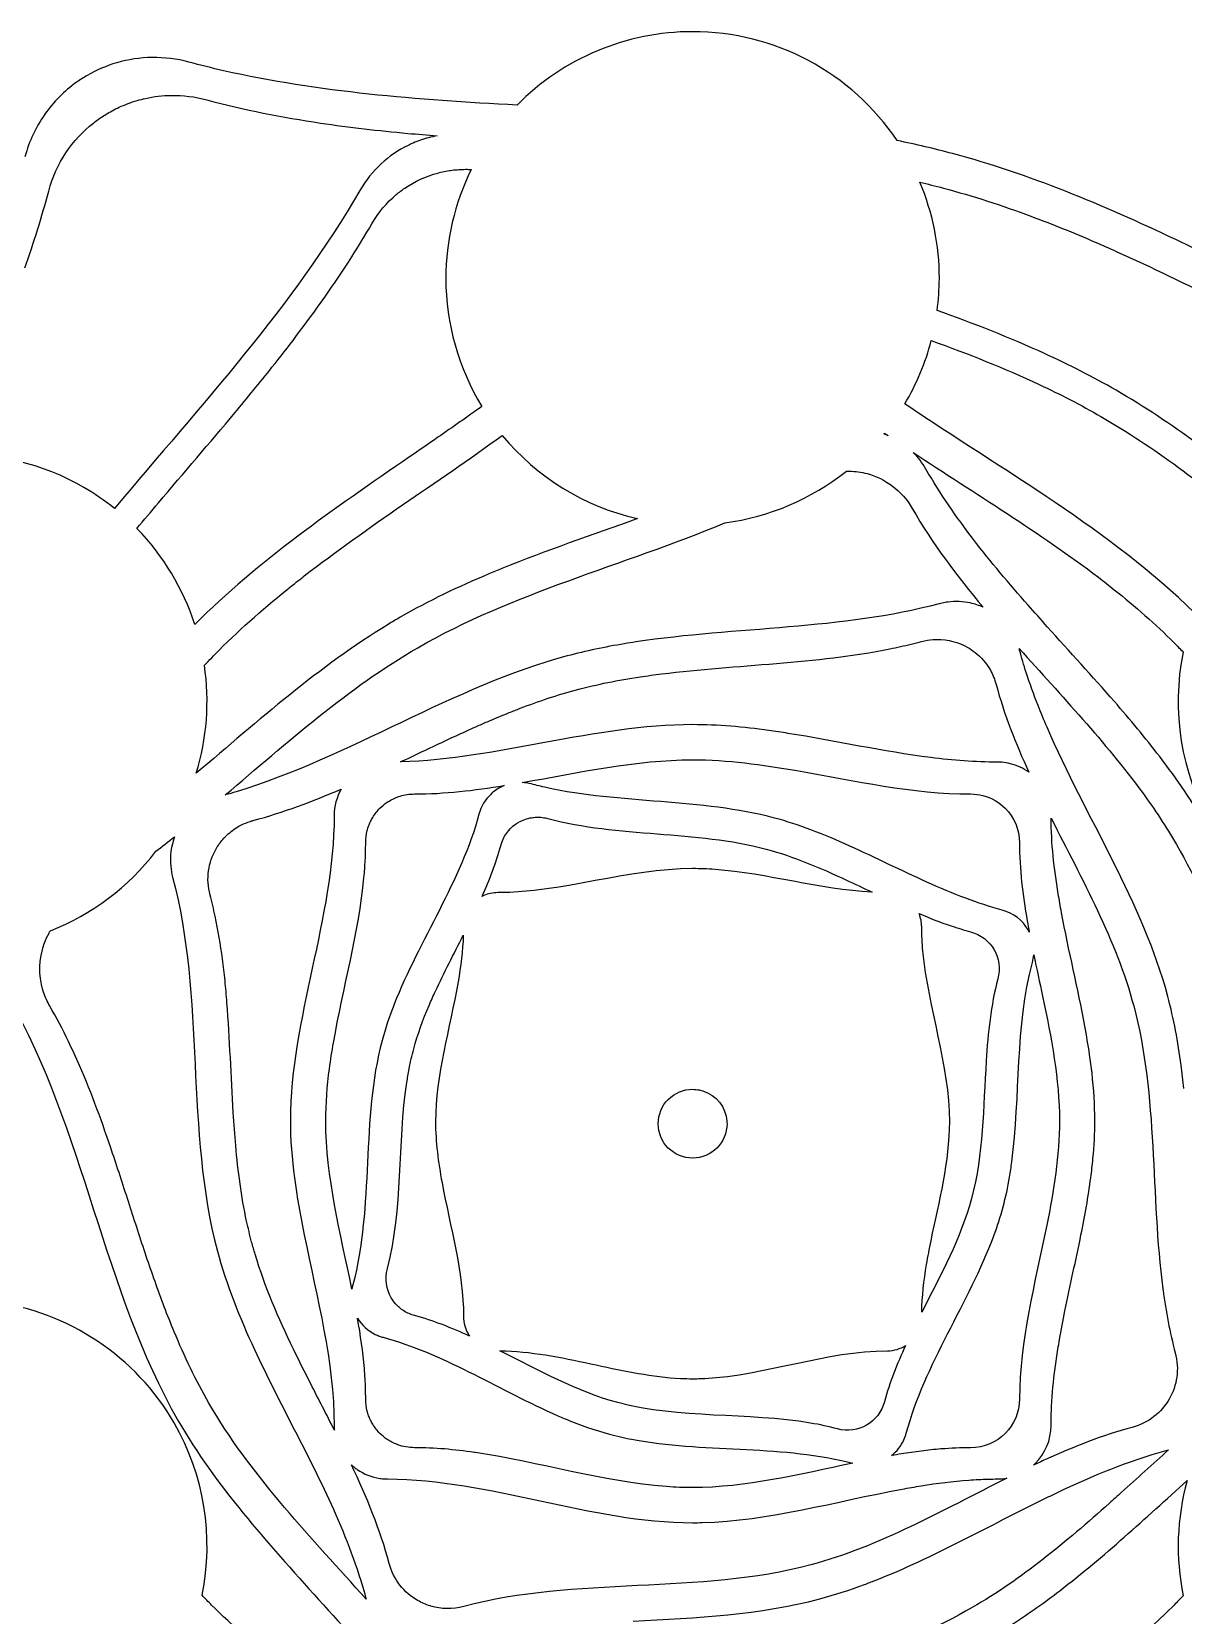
# Model space of a CAD drawing. Extents: x 29 to 400, y 43 to 406.
# Drawn here: x 155.5 to 318.1, y 179.4 to 403.1 of the extents above; entities that cross this region are included whole.
import ezdxf

# ---------------------------------------------------------------- set-up
doc = ezdxf.new("R2010")
doc.units = 0
doc.layers.add('fond_petit_avec_fusion_des_photos', color=7, linetype='CONTINUOUS')

msp = doc.modelspace()

# ---------------------------------------------------------------- linework, layer by layer
at = {"layer": 'fond_petit_avec_fusion_des_photos', "color": 7}
for p, q in [((248.8362, 403.093878), (248.836214, 403.093889)), ((182.596674, 397.579532), (182.59611, 397.579532)), ((175.21097, 394.093647), (175.210941, 394.093647)), ((157.331709, 391.420252), (157.331709, 391.419688)), ((196.292171, 390.187734), (196.292735, 390.187734)), ((208.604129, 388.733079), (208.604694, 388.733079)), ((217.007942, 383.649797), (217.007942, 383.649771)), ((217.007942, 383.649771), (217.007942, 383.649207)), ((280.926275, 381.842364), (280.927968, 381.842335)), ((296.604521, 377.03188), (296.604521, 377.03188)), ((317.073336, 373.719616), (317.073336, 373.719616)), ((305.684146, 373.370707), (305.684146, 373.370707)), ((308.682757, 372.048894), (308.682757, 372.048894)), ((200.684254, 371.276108), (200.684254, 371.276672)), ((282.546891, 359.459136), (282.547427, 359.459136)), ((298.555805, 357.618093), (298.555805, 357.618657)), ((297.799026, 353.256312), (297.799026, 353.256312)), ((184.177009, 349.250633), (184.177009, 349.251197)), ((221.9551, 346.066811), (221.9551, 346.066811)), ((275.96207, 346.36171), (275.96207, 346.36171)), ((279.97989, 343.653077), (279.979326, 343.653037)), ((270.975763, 341.016032), (270.975226, 341.016026)), ((173.402405, 336.545657), (173.402405, 336.546222)), ((288.493962, 331.378053), (288.493962, 331.378617)), ((288.045257, 322.391564), (288.045257, 322.391564)), ((296.229165, 322.072424), (296.229165, 322.072989)), ((283.331299, 317.254219), (283.330706, 317.254236)), ((294.951432, 315.961046), (294.951432, 315.961085)), ((288.728771, 315.413176), (288.728771, 315.413176)), ((290.887348, 312.891368), (290.887348, 312.890804)), ((259.600404, 304.376724), (259.599839, 304.376724)), ((262.290899, 303.975988), (262.290334, 303.975988)), ((248.836186, 300.243732), (248.836214, 300.243732)), ((282.471989, 300.555698), (282.471989, 300.555698)), ((292.511254, 299.881573), (292.511254, 299.881573)), ((314.808418, 300.689115), (314.808418, 300.68968)), ((263.559174, 298.714663), (263.559739, 298.714663)), ((293.698563, 299.690853), (293.698563, 299.690853)), ((199.207557, 296.106873), (199.207549, 296.106862)), ((222.235118, 296.596879), (222.235118, 296.596893)), ((228.159564, 296.315774), (228.159, 296.315774)), ((312.363781, 295.607461), (312.363781, 295.606897)), ((289.834518, 295.194601), (289.834518, 295.194601)), ((227.158573, 292.130422), (227.158573, 292.130396)), ((228.076345, 292.019051), (228.07691, 292.019051)), ((299.469274, 292.00805), (299.469189, 292.008025)), ((175.67341, 289.364949), (175.67341, 289.364949)), ((265.526461, 290.350522), (265.525896, 290.350522)), ((175.120543, 285.1476), (175.120543, 285.147036)), ((252.004062, 284.739149), (252.003498, 284.739149)), ((276.47416, 285.512505), (276.473595, 285.512505)), ((287.424594, 280.673938), (287.424594, 280.673938)), ((280.822163, 278.505444), (280.822688, 278.505455)), ((216.452854, 275.443426), (216.452868, 275.443454)), ((285.339903, 276.781255), (285.339903, 276.781255)), ((297.015182, 272.696738), (297.015182, 272.696749)), ((215.707076, 268.856433), (215.707076, 268.855868)), ((298.266443, 266.832372), (298.266443, 266.831807)), ((183.070729, 265.946566), (183.070729, 265.947131)), ((206.683681, 265.695764), (206.683681, 265.695199)), ((304.232874, 262.624957), (304.232874, 262.625522)), ((290.300297, 257.718578), (290.300297, 257.718013)), ((248.836222, 253.694165), (248.836214, 253.694154)), ((213.442683, 240.521197), (213.442683, 240.520633)), ((193.981476, 233.137132), (193.981476, 233.136568)), ((291.37514, 232.983869), (291.37514, 232.984433)), ((298.862863, 234.519016), (298.862863, 234.518452)), ((303.691036, 233.136582), (303.691036, 233.137146)), ((187.048848, 230.383798), (187.048848, 230.384362)), ((208.06723, 222.380689), (208.066665, 222.380689)), ((201.514854, 221.360942), (201.514936, 221.36207)), ((278.907243, 217.48813), (278.907215, 217.487027)), ((186.958992, 216.926979), (186.958992, 216.926415)), ((222.478744, 216.735723), (222.479308, 216.735723)), ((235.237737, 214.748596), (235.238301, 214.748596)), ((247.135732, 212.851301), (247.136296, 212.851301)), ((181.07918, 208.4052), (181.07918, 208.4052)), ((230.971327, 207.087787), (230.971892, 207.087787)), ((265.501659, 206.541546), (265.501095, 206.541546)), ((205.701903, 204.240193), (205.701338, 204.240193)), ((240.216873, 204.263928), (240.217438, 204.263928)), ((241.273567, 204.073202), (241.274132, 204.073202)), ((207.188613, 203.483358), (207.188048, 203.483358)), ((218.167173, 202.373801), (218.166609, 202.373801)), ((316.064646, 202.750285), (316.064646, 202.749185)), ((200.658374, 200.631671), (200.658346, 200.631954)), ((200.915764, 200.406514), (200.916328, 200.406514)), ((204.685539, 198.725317), (204.686103, 198.725317)), ((205.044396, 198.682306), (205.04496, 198.682306)), ((245.155791, 197.566653), (245.155226, 197.566653)), ((198.100157, 194.36298), (198.100157, 194.36298)), ((196.018215, 181.642603), (196.018215, 181.642603)), ((211.878926, 180.681128), (211.878362, 180.681128))]:
    msp.add_line(p, q, dxfattribs=at)
for points in [[(248.836214, 403.093889), (239.514274, 403.089056), (230.582634, 399.350715), (224.036489, 392.713956)], [(277.733111, 387.711666), (271.257114, 397.32432), (260.426784, 403.08945), (248.8362, 403.093878)], [(167.50604, 398.696294), (166.04744, 398.271721), (164.648772, 397.673639), (163.341058, 396.918624)], [(172.498949, 399.443192), (170.787749, 399.419711), (169.110496, 399.163324), (167.50604, 398.696294)], [(177.693602, 398.791103), (175.954967, 399.256976), (174.21015, 399.46667), (172.498949, 399.443192)], [(182.59611, 397.579532), (180.953958, 397.952607), (179.319575, 398.355426), (177.693602, 398.791103)], [(162.567702, 396.447335), (162.31362, 396.28394), (162.063642, 396.114076), (161.817499, 395.938565)], [(163.341058, 396.918624), (163.079512, 396.767624), (162.821787, 396.610731), (162.567702, 396.447335)], [(224.036489, 392.713956), (210.001705, 393.466919), (196.041332, 394.525148), (182.596674, 397.579532)], [(161.817499, 395.938565), (160.094349, 394.70993), (158.571853, 393.188496), (157.331709, 391.420252)], [(171.568539, 393.673068), (172.753827, 393.933729), (173.973157, 394.076663), (175.21097, 394.093647)], [(175.210941, 394.093647), (176.86136, 394.116281), (178.544056, 393.914033), (180.220936, 393.464709)], [(165.631952, 391.203624), (165.877006, 391.361214), (166.125488, 391.512739), (166.377744, 391.658377)], [(166.377744, 391.658377), (166.693063, 391.840427), (167.014333, 392.01306), (167.340167, 392.17597)], [(167.340167, 392.17597), (167.503086, 392.257422), (167.667034, 392.336419), (167.832402, 392.412991)], [(167.832402, 392.412991), (168.659246, 392.795848), (169.515759, 393.117274), (170.395003, 393.373207)], [(170.395003, 393.373207), (170.781867, 393.485817), (171.173445, 393.586183), (171.568539, 393.673068)], [(180.220936, 393.464709), (185.495192, 392.051479), (190.862046, 390.997046), (196.292171, 390.187734)], [(157.331709, 391.419688), (156.091783, 389.651661), (155.133777, 387.637309), (154.540907, 385.42467)], [(157.890684, 380.572886), (158.952698, 384.536395), (161.227666, 387.839258), (164.208161, 390.188287)], [(164.208161, 390.188287), (164.666699, 390.549676), (165.141842, 390.888444), (165.631952, 391.203624)], [(196.292735, 390.187734), (200.365151, 389.58079), (204.473099, 389.111739), (208.604129, 388.733079)], [(208.65706, 387.037539), (205.899441, 385.692724), (203.498238, 383.53406), (201.842384, 380.666042)], [(208.604694, 388.733079), (209.981583, 388.606872), (211.36111, 388.490424), (212.742667, 388.382505)], [(209.353243, 387.356692), (209.118733, 387.255984), (208.886846, 387.149609), (208.65706, 387.037539)], [(211.518418, 388.106898), (210.780463, 387.909168), (210.056775, 387.658823), (209.353243, 387.356692)], [(212.742667, 388.382505), (212.331074, 388.306254), (211.922419, 388.215156), (211.518418, 388.106898)], [(285.554843, 385.871156), (282.968559, 386.564147), (280.359996, 387.172827), (277.733111, 387.711666)], [(317.073336, 373.719616), (306.797061, 378.619047), (296.374227, 382.972119), (285.554843, 385.871156)], [(208.169758, 380.976957), (209.606803, 381.958614), (211.192564, 382.681828), (212.852881, 383.126698)], [(212.852881, 383.126698), (213.445844, 383.285586), (214.048868, 383.409098), (214.657562, 383.496014)], [(217.58341, 383.630467), (215.217992, 378.84262), (213.984239, 373.57531), (213.977361, 368.235025)], [(214.657562, 383.496014), (214.961907, 383.53947), (215.267261, 383.573944), (215.574231, 383.59909)], [(215.574231, 383.59909), (215.881204, 383.624236), (216.189346, 383.639868), (216.498068, 383.646495)], [(216.498068, 383.646495), (216.667853, 383.650135), (216.837819, 383.651744), (217.007942, 383.649797)], [(217.007942, 383.649207), (217.199568, 383.646949), (217.391539, 383.639978), (217.58341, 383.630467)], [(154.543153, 369.718907), (155.784934, 373.302613), (156.91124, 376.917555), (157.890684, 380.572886)], [(201.842384, 380.666042), (192.46281, 364.420111), (179.37898, 350.335964), (167.186929, 335.738138)], [(206.976376, 380.072966), (207.360924, 380.395162), (207.759173, 380.696485), (208.169758, 380.976957)], [(283.69339, 368.235064), (283.692889, 372.910502), (282.75185, 377.538064), (280.926275, 381.842364)], [(280.927968, 381.842335), (282.039306, 381.577086), (283.147347, 381.299574), (284.250694, 381.003938)], [(284.250694, 381.003938), (288.424705, 379.885514), (292.537473, 378.543121), (296.604521, 377.03188)], [(203.523012, 375.951528), (204.454325, 377.564623), (205.630455, 378.945282), (206.976376, 380.072966)], [(200.684254, 371.276672), (201.6638, 372.815706), (202.611522, 374.372777), (203.523012, 375.951528)], [(296.604521, 377.03188), (299.654666, 375.898501), (302.678987, 374.669827), (305.684146, 373.370707)], [(385.42626, 343.129374), (361.578793, 349.519278), (339.681002, 362.940906), (317.073336, 373.719616)], [(305.684146, 373.370707), (306.685781, 372.937711), (307.685186, 372.496801), (308.682757, 372.048894)], [(308.682757, 372.048894), (318.65999, 367.569195), (328.447456, 362.387567), (338.286316, 357.380504)], [(192.813452, 360.040135), (195.588238, 363.69716), (198.23546, 367.428662), (200.684254, 371.276108)], [(213.977361, 368.235025), (213.992422, 361.856083), (215.757555, 355.603568), (219.080512, 350.158471)], [(283.356586, 363.715651), (283.566766, 365.213222), (283.679272, 366.722882), (283.69339, 368.235064)], [(298.555805, 357.618657), (293.620444, 359.879898), (288.528704, 361.867115), (283.356586, 363.715651)], [(189.426785, 355.68443), (190.573011, 357.12607), (191.703497, 358.577276), (192.813452, 360.040135)], [(278.804703, 350.510707), (280.463011, 353.304552), (281.722597, 356.316511), (282.546891, 359.459136)], [(282.547427, 359.459136), (287.74596, 357.59111), (292.856722, 355.571028), (297.799026, 353.256312)], [(308.648552, 352.436668), (305.376919, 354.325559), (302.004137, 356.038131), (298.555805, 357.618093)], [(184.177009, 349.251197), (185.952424, 351.38077), (187.707445, 353.521976), (189.426785, 355.68443)], [(297.799026, 353.256312), (300.769726, 351.864982), (303.679521, 350.366684), (306.511, 348.731937)], [(331.057673, 336.17637), (323.946661, 342.213622), (316.600925, 347.845372), (308.648552, 352.436668)], [(173.402405, 336.546222), (176.993573, 340.780729), (180.626266, 344.991601), (184.177009, 349.250633)], [(219.080512, 350.158471), (217.024145, 348.686567), (214.948333, 347.23455), (212.863907, 345.791193)], [(319.717561, 321.011319), (307.858527, 332.631935), (292.809112, 341.034718), (278.804703, 350.510707)], [(306.511, 348.731937), (314.058328, 344.374488), (321.038559, 339.044594), (327.794507, 333.327122)], [(193.994704, 326.212587), (202.969001, 333.175597), (212.709986, 339.370233), (221.9551, 346.066811)], [(212.863907, 345.791193), (211.529292, 344.867042), (210.191615, 343.946015), (208.853814, 343.025195)], [(221.9551, 346.066811), (226.8469, 340.152068), (233.554101, 336.017225), (241.035967, 334.303876)], [(275.859545, 346.245404), (275.893806, 346.284097), (275.927982, 346.322866), (275.96207, 346.36171)], [(276.468086, 346.01169), (276.267689, 346.096399), (276.064176, 346.172334), (275.859545, 346.245404)], [(275.96207, 346.36171), (276.131297, 346.245601), (276.298499, 346.127429), (276.468086, 346.01169)], [(162.862093, 338.724072), (157.015405, 342.086899), (150.318687, 343.681328), (143.583891, 343.314041)], [(208.853814, 343.025195), (198.193939, 335.687885), (187.536876, 328.351536), (178.523194, 319.364276)], [(279.979326, 343.653037), (288.768084, 337.833025), (297.869243, 332.335901), (306.152127, 326.015252)], [(281.795045, 341.296081), (281.284107, 342.181076), (280.669867, 342.966981), (279.97989, 343.653077)], [(253.405222, 333.714627), (259.677575, 334.545432), (265.605533, 337.067721), (270.55353, 341.011065)], [(270.55353, 341.011065), (270.694319, 341.013605), (270.835301, 341.019052), (270.975763, 341.016032)], [(270.975226, 341.016026), (271.820059, 340.997851), (272.657731, 340.877306), (273.468925, 340.659941)], [(273.468925, 340.659941), (276.064774, 339.964396), (278.393694, 338.273981), (279.849792, 335.751919)], [(288.493962, 331.378617), (286.053615, 334.562259), (283.7861, 337.847464), (281.795045, 341.296081)], [(167.186929, 335.738138), (165.822506, 336.840858), (164.376787, 337.839005), (162.862093, 338.724072)], [(170.345365, 332.9137), (171.359991, 334.126787), (172.378254, 335.338034), (173.402405, 336.545657)], [(279.849792, 335.751919), (282.704314, 330.807775), (286.163964, 326.220546), (289.881366, 321.785777)], [(210.017416, 316.07188), (223.412852, 323.805751), (239.014198, 327.698733), (253.405222, 333.714627)], [(241.035967, 334.303876), (234.630595, 332.008122), (228.175233, 329.801512), (221.914311, 327.25714)], [(178.523194, 319.364276), (176.87211, 324.447996), (174.074063, 329.083935), (170.345365, 332.9137)], [(296.229165, 322.072989), (293.547405, 325.113191), (290.93414, 328.194631), (288.493962, 331.378053)], [(221.914311, 327.25714), (221.294929, 327.005432), (220.677557, 326.750802), (220.062227, 326.492052)], [(181.949547, 315.72186), (185.169406, 318.941719), (188.612069, 321.938425), (192.193333, 324.795414)], [(192.193333, 324.795414), (192.790211, 325.271577), (193.390489, 325.743785), (193.994704, 326.212587)], [(220.062227, 326.492052), (215.754743, 324.68077), (211.552336, 322.68665), (207.536409, 320.368053)], [(306.152127, 326.015252), (306.905124, 325.440648), (307.65146, 324.859174), (308.390064, 324.270106)], [(283.680182, 322.280769), (269.890996, 318.585972), (255.013446, 319.028401), (240.823736, 316.887127)], [(284.488241, 322.459915), (284.219001, 322.412527), (283.94945, 322.352925), (283.680182, 322.280769)], [(284.891198, 322.522202), (284.756888, 322.504563), (284.622804, 322.483599), (284.488241, 322.459915)], [(288.045257, 322.391564), (287.029934, 322.611847), (285.965646, 322.66329), (284.891198, 322.522202)], [(289.881366, 321.785777), (289.29488, 322.049976), (288.679636, 322.253887), (288.045257, 322.391564)], [(308.390064, 324.270106), (311.344536, 321.913827), (314.177003, 319.434564), (316.833589, 316.777986)], [(207.536409, 320.368053), (206.962728, 320.036837), (206.393344, 319.699491), (205.827091, 319.355471)], [(298.930116, 319.044047), (298.024776, 320.050514), (297.123048, 321.05906), (296.229165, 322.072424)], [(205.827091, 319.355471), (196.1439, 313.472591), (187.511879, 305.778618), (178.730453, 298.335977)], [(308.412106, 308.463468), (305.314717, 312.026219), (302.099133, 315.521061), (298.930116, 319.044047)], [(179.885247, 313.59472), (180.56376, 314.31343), (181.250892, 315.023202), (181.949547, 315.72186)], [(182.82817, 295.267914), (191.603616, 302.702333), (200.215274, 310.412619), (210.017416, 316.07188)], [(239.189932, 316.628609), (236.471643, 316.176675), (233.781425, 315.619354), (231.131717, 314.909367)], [(240.823736, 316.887127), (240.277977, 316.804772), (239.733554, 316.71899), (239.189932, 316.628609)], [(244.460161, 312.371549), (255.167692, 313.708348), (266.209187, 313.793878), (276.715626, 315.914761)], [(276.715626, 315.914761), (277.215933, 316.015755), (277.714939, 316.121131), (278.212728, 316.231711)], [(278.212728, 316.231711), (279.208301, 316.452872), (280.198302, 316.693898), (281.182674, 316.95766)], [(281.182674, 316.95766), (281.721492, 317.102036), (282.262016, 317.192221), (282.79773, 317.231613)], [(282.79773, 317.231613), (282.976122, 317.244708), (283.154092, 317.252244), (283.331299, 317.254219)], [(283.330706, 317.254236), (284.89179, 317.271508), (286.398575, 316.861053), (287.706252, 316.106054)], [(287.706252, 316.106054), (288.062896, 315.900151), (288.404667, 315.668652), (288.728771, 315.413176)], [(294.951432, 315.961085), (300.92935, 309.273971), (307.154778, 302.736694), (312.363781, 295.607461)], [(295.018686, 315.733394), (294.998084, 315.810243), (294.973812, 315.885185), (294.951432, 315.961046)], [(295.954083, 312.571072), (295.616235, 313.618082), (295.303194, 314.671573), (295.018686, 315.733394)], [(318.119562, 315.461685), (316.416969, 307.135307), (317.814819, 298.47375), (322.050269, 291.105687)], [(316.833589, 316.777986), (317.267308, 316.344261), (317.695072, 315.90457), (318.119562, 315.461685)], [(178.730453, 298.335977), (180.240795, 303.273913), (180.635229, 308.485721), (179.885247, 313.59472)], [(231.131717, 314.909367), (214.99267, 310.584924), (200.385065, 300.597974), (184.381496, 295.723768)], [(288.728771, 315.413176), (289.592935, 314.731954), (290.330777, 313.880755), (290.887348, 312.891368)], [(232.416107, 310.117079), (235.366752, 310.907702), (238.371956, 311.494066), (241.410837, 311.952627)], [(241.410837, 311.952627), (242.4238, 312.105478), (243.440396, 312.244236), (244.460161, 312.371549)], [(290.887348, 312.890804), (291.235074, 312.272537), (291.511821, 311.599801), (291.704268, 310.881624)], [(297.630906, 307.902831), (297.024044, 309.445528), (296.460898, 311.000556), (295.954083, 312.571072)], [(224.501758, 307.516997), (227.10488, 308.513724), (229.737598, 309.399376), (232.416107, 310.117079)], [(291.704268, 310.881624), (292.842188, 306.634823), (294.473178, 302.524982), (296.327858, 298.477628)], [(219.845091, 305.615304), (220.874215, 306.059003), (221.906764, 306.490726), (222.943474, 306.906251)], [(222.943474, 306.906251), (223.461828, 307.114011), (223.981134, 307.317652), (224.501758, 307.516997)], [(298.899806, 304.832561), (298.459652, 305.851112), (298.035472, 306.874365), (297.630906, 307.902831)], [(314.808418, 300.68968), (312.776757, 303.339326), (310.62453, 305.918648), (308.412106, 308.463468)], [(248.836809, 305.204648), (235.087397, 305.204648), (221.348989, 300.345704), (207.589922, 299.936683)], [(213.701797, 302.835525), (215.231667, 303.552669), (216.764785, 304.258603), (218.303893, 304.941168)], [(218.303893, 304.941168), (218.81693, 305.16869), (219.330532, 305.393452), (219.845091, 305.615304)], [(259.599839, 304.376724), (256.01251, 304.873489), (252.425081, 305.204648), (248.836809, 305.204648)], [(262.290334, 303.975988), (261.393694, 304.118265), (260.497055, 304.252552), (259.600404, 304.376724)], [(315.952745, 266.819101), (312.40301, 280.06681), (304.401446, 292.100675), (298.899806, 304.832561)], [(210.64531, 301.390237), (211.663599, 301.874553), (212.681885, 302.35743), (213.701797, 302.835525)], [(282.471989, 300.555698), (275.742637, 301.404642), (269.016855, 302.908725), (262.290899, 303.975988)], [(207.589922, 299.936683), (208.60858, 300.419898), (209.627018, 300.905924), (210.64531, 301.390237)], [(224.781152, 297.026289), (232.800356, 298.431487), (240.816361, 300.243732), (248.836186, 300.243732)], [(248.836214, 300.243732), (253.744902, 300.243735), (258.651906, 299.564127), (263.559174, 298.714663)], [(291.895558, 299.905816), (288.753352, 299.905816), (285.612247, 300.159553), (282.471989, 300.555698)], [(292.511254, 299.881573), (292.308224, 299.897829), (292.102935, 299.905816), (291.895558, 299.905816)], [(293.698563, 299.690853), (293.313697, 299.784486), (292.917118, 299.849072), (292.511254, 299.881573)], [(321.49796, 290.787083), (319.510749, 294.229068), (317.24631, 297.509651), (314.808418, 300.689115)], [(263.559739, 298.714663), (271.738341, 297.298898), (279.917508, 295.41123), (288.105342, 295.41123)], [(296.327858, 298.477628), (295.550054, 299.038982), (294.660941, 299.45664), (293.698563, 299.690853)], [(184.381496, 295.723768), (183.865252, 295.566536), (183.347419, 295.414142), (182.82817, 295.267914)], [(186.761668, 291.658015), (191.004738, 292.794942), (195.132607, 294.354683), (199.207557, 296.106873)], [(199.207549, 296.106862), (198.571702, 294.997757), (198.207091, 293.711792), (198.207091, 292.336551)], [(207.509401, 295.101985), (208.158704, 295.303073), (208.849431, 295.411215), (209.566535, 295.411215)], [(209.566535, 295.411215), (213.791289, 295.411215), (218.013808, 295.915905), (222.235118, 296.596879)], [(220.315234, 295.35776), (219.542775, 294.61779), (218.95652, 293.661771), (218.658282, 292.548768)], [(220.530208, 295.553994), (220.456994, 295.490339), (220.385445, 295.425027), (220.315234, 295.35776)], [(221.473889, 296.227027), (221.139069, 296.033719), (220.823065, 295.808615), (220.530208, 295.553994)], [(222.235118, 296.596893), (221.972878, 296.491046), (221.718293, 296.368132), (221.473889, 296.227027)], [(226.067688, 296.826749), (225.638061, 296.94187), (225.207336, 297.005537), (224.781152, 297.026289)], [(228.159, 296.315774), (227.458008, 296.471493), (226.760794, 296.641033), (226.067688, 296.826749)], [(260.404556, 292.010232), (250.016871, 294.7936), (238.674303, 293.980106), (228.159564, 296.315774)], [(288.105342, 295.41123), (288.702919, 295.411227), (289.282237, 295.336026), (289.834518, 295.194601)], [(312.363781, 295.606897), (314.100012, 293.2306), (315.723242, 290.788288), (317.186903, 288.253134)], [(203.659715, 292.0929), (203.94737, 292.567313), (204.290622, 293.003829), (204.680563, 293.393767)], [(204.680563, 293.393767), (204.992512, 293.705718), (205.334814, 293.987845), (205.701965, 294.235472)], [(205.701965, 294.235472), (205.793755, 294.29738), (205.8871, 294.357087), (205.981983, 294.414618)], [(205.981983, 294.414618), (206.361513, 294.644739), (206.765254, 294.839535), (207.188593, 294.993944)], [(207.188593, 294.993944), (207.294429, 295.032547), (207.401185, 295.068468), (207.509401, 295.101985)], [(289.834518, 295.194601), (291.049315, 294.88342), (292.13302, 294.25153), (292.990778, 293.393781)], [(292.990778, 293.393781), (294.238595, 292.145978), (295.008215, 290.420079), (295.008215, 288.507809)], [(183.067421, 289.597023), (183.570095, 290.073383), (184.134664, 290.49252), (184.753038, 290.840564)], [(184.753038, 290.840564), (184.876714, 290.910172), (185.002142, 290.976833), (185.13007, 291.040654)], [(185.13007, 291.040654), (185.51385, 291.232122), (185.91688, 291.397417), (186.33668, 291.532889)], [(186.33668, 291.532889), (186.476612, 291.578048), (186.617983, 291.619515), (186.761668, 291.658015)], [(198.207091, 292.336551), (198.207063, 277.956268), (192.025214, 263.629863), (192.025214, 249.276716)], [(202.879743, 290.237509), (202.936314, 290.458421), (203.003731, 290.674618), (203.080936, 290.88629)], [(203.080936, 290.88629), (203.158144, 291.09796), (203.245511, 291.305119), (203.342215, 291.506406)], [(203.342215, 291.506406), (203.438918, 291.707692), (203.544653, 291.903134), (203.659715, 292.0929)], [(218.658282, 292.548768), (216.148468, 283.182016), (210.249392, 274.756082), (206.683681, 265.695764)], [(221.727449, 288.102665), (222.068353, 289.374984), (222.828708, 290.419088), (223.819311, 291.12553)], [(223.819311, 291.12553), (223.960825, 291.22645), (224.106593, 291.320376), (224.256975, 291.407202)], [(224.256975, 291.407202), (224.820917, 291.73279), (225.443443, 291.956971), (226.095278, 292.063148)], [(226.095278, 292.063148), (226.312555, 292.098539), (226.532841, 292.120696), (226.755633, 292.129293)], [(226.755633, 292.129293), (226.889321, 292.134457), (227.023529, 292.135191), (227.158573, 292.130422)], [(227.158573, 292.130396), (227.462484, 292.119531), (227.769327, 292.083003), (228.076345, 292.019051)], [(228.07691, 292.019051), (228.179077, 291.997771), (228.281317, 291.973088), (228.383386, 291.945738)], [(228.383386, 291.945738), (238.34521, 289.276478), (249.274821, 290.286269), (259.228291, 287.619249)], [(265.525896, 290.350522), (263.840087, 290.982864), (262.135866, 291.546329), (260.404556, 292.010232)], [(299.469189, 292.008025), (303.867622, 283.30277), (308.661844, 274.711615), (311.133462, 265.487405)], [(300.47359, 281.314475), (299.890095, 284.876642), (299.492472, 288.440569), (299.469274, 292.00805)], [(173.038603, 287.318287), (173.922157, 287.991698), (174.801104, 288.672291), (175.67341, 289.364949)], [(175.67341, 289.364949), (175.174029, 288.049567), (174.97007, 286.611064), (175.120543, 285.1476)], [(181.752223, 288.009523), (181.900751, 288.240502), (182.060382, 288.46479), (182.230677, 288.680901)], [(182.230677, 288.680901), (182.400888, 288.896908), (182.582114, 289.104915), (182.773072, 289.304327)], [(182.773072, 289.304327), (182.868604, 289.404079), (182.966888, 289.50175), (183.067421, 289.597023)], [(202.663117, 288.507795), (202.663117, 289.10538), (202.738318, 289.685228), (202.879743, 290.237509)], [(276.473595, 285.512505), (272.854031, 287.235895), (269.235075, 288.959401), (265.526461, 290.350522)], [(158.123269, 276.075149), (164.02523, 278.396288), (169.182143, 282.283554), (173.038603, 287.318287)], [(180.686171, 281.134214), (180.070165, 283.433168), (180.439616, 285.755755), (181.537799, 287.657846)], [(181.537799, 287.657846), (181.606433, 287.776726), (181.677956, 287.894032), (181.752223, 288.009523)], [(202.599727, 286.049374), (202.641019, 286.86867), (202.663117, 287.688131), (202.663117, 288.507795)], [(219.11579, 280.947341), (220.159024, 283.284476), (221.072298, 285.657587), (221.727449, 288.102665)], [(259.228291, 287.619249), (263.095633, 286.582994), (266.813335, 284.992672), (270.497887, 283.278428)], [(295.008215, 288.507809), (295.008215, 284.827868), (295.453872, 281.15233), (296.093021, 277.478542)], [(317.186903, 288.253134), (319.990216, 283.397648), (322.204165, 278.205591), (324.160332, 272.864857)], [(175.120543, 285.147036), (175.170711, 284.659393), (175.260054, 284.168555), (175.391188, 283.67915)], [(202.421132, 283.592056), (202.498212, 284.41102), (202.558433, 285.23008), (202.599727, 286.049374)], [(248.836214, 284.863174), (239.662612, 284.863174), (230.496449, 281.476507), (221.315139, 281.476507)], [(252.003498, 284.739149), (250.947789, 284.818504), (249.8921, 284.863174), (248.836214, 284.863174)], [(274.175595, 281.538794), (266.780261, 281.936752), (259.393837, 284.183611), (252.004062, 284.739149)], [(287.424594, 280.673938), (283.713767, 282.065624), (280.093733, 283.789112), (276.47416, 285.512505)], [(175.391188, 283.67915), (179.943404, 266.690013), (177.174962, 247.808302), (181.718591, 230.851228)], [(198.112284, 260.278957), (199.465647, 268.046305), (201.688878, 275.811901), (202.421132, 283.592056)], [(270.497887, 283.278428), (271.72607, 282.707016), (272.950398, 282.121803), (274.175595, 281.538794)], [(181.4022, 278.158754), (181.187923, 279.157019), (180.950212, 280.148804), (180.686171, 281.134214)], [(219.367145, 281.066955), (219.282069, 281.029518), (219.198241, 280.989335), (219.11579, 280.947341)], [(221.315139, 281.476507), (220.620632, 281.476507), (219.962676, 281.329001), (219.367145, 281.066955)], [(292.54927, 279.012575), (290.816651, 279.476822), (289.111267, 280.041402), (287.424594, 280.673938)], [(300.943236, 278.643287), (300.777092, 279.533591), (300.61947, 280.423934), (300.47359, 281.314475)], [(182.435729, 272.103653), (182.166435, 274.141233), (181.830757, 276.162221), (181.4022, 278.158754)], [(280.981463, 278.065025), (280.935374, 278.215184), (280.881952, 278.361906), (280.822163, 278.505444)], [(280.822688, 278.505455), (282.31369, 277.876963), (283.816891, 277.293201), (285.339903, 276.781255)], [(281.169979, 277.12906), (281.137586, 277.451541), (281.073643, 277.764701), (280.981463, 278.065025)], [(296.227528, 276.196415), (295.454268, 277.535692), (294.167955, 278.578841), (292.54927, 279.012575)], [(296.093021, 277.478542), (296.18432, 276.953716), (296.279542, 276.42846), (296.378009, 275.903719)], [(304.232874, 262.625522), (303.249048, 267.963679), (301.940129, 273.301455), (300.943236, 278.643287)], [(157.304161, 274.375201), (157.480734, 274.84768), (157.691291, 275.307702), (157.935303, 275.752138)], [(157.935303, 275.752138), (157.995135, 275.861106), (158.059464, 275.968165), (158.123269, 276.075149)], [(212.502296, 267.537346), (213.734032, 270.195523), (215.113653, 272.813312), (216.452854, 275.443426)], [(216.452868, 275.443454), (216.374503, 273.246007), (216.08991, 271.050899), (215.707076, 268.856433)], [(281.194222, 276.638479), (281.194222, 276.804177), (281.186179, 276.967821), (281.169979, 277.12906)], [(281.23887, 274.91593), (281.209931, 275.490108), (281.194222, 276.064044), (281.194222, 276.638479)], [(285.339903, 276.781255), (286.253541, 276.474152), (287.174319, 276.192438), (288.103705, 275.943408)], [(288.103705, 275.943408), (289.55777, 275.553789), (290.713104, 274.616944), (291.407681, 273.413881)], [(296.378009, 275.903719), (296.328338, 276.00165), (296.282392, 276.101351), (296.227528, 276.196415)], [(157.358732, 266.885839), (156.52345, 269.021279), (156.43144, 271.305848), (156.996584, 273.414982)], [(156.996584, 273.414982), (157.083529, 273.739464), (157.186449, 274.060215), (157.304161, 274.375201)], [(281.363996, 273.193384), (281.309976, 273.767331), (281.267809, 274.341755), (281.23887, 274.91593)], [(285.145339, 249.117404), (285.145339, 257.144301), (282.120267, 265.158131), (281.363996, 273.193384)], [(291.407681, 273.413881), (292.102286, 272.210816), (292.335853, 270.741564), (291.946217, 269.287482)], [(182.792918, 269.03559), (182.68814, 270.062046), (182.570377, 271.084865), (182.435729, 272.103653)], [(293.922309, 243.432167), (295.151979, 252.746945), (294.41092, 262.583296), (296.827787, 271.603127)], [(296.827787, 271.603127), (296.92552, 271.967919), (296.985859, 272.333837), (297.015182, 272.696738)], [(297.015182, 272.696749), (297.420312, 270.741443), (297.850052, 268.787062), (298.266443, 266.832372)], [(183.070729, 265.947131), (182.989189, 266.979525), (182.897695, 268.009134), (182.792918, 269.03559)], [(215.707076, 268.855868), (214.558553, 262.272648), (212.526011, 255.699193), (212.526011, 249.117401)], [(291.946217, 269.287482), (290.944215, 265.547879), (290.546705, 261.65251), (290.300297, 257.718578)], [(152.283143, 266.522587), (162.90213, 248.129948), (165.574401, 225.241785), (176.173364, 206.883853)], [(157.7975, 265.911842), (157.633481, 266.232113), (157.487239, 266.557309), (157.358732, 266.885839)], [(211.609328, 265.535332), (211.895825, 266.205672), (212.19436, 266.872803), (212.502296, 267.537346)], [(298.266443, 266.831807), (299.515615, 260.967909), (300.646592, 255.105214), (300.646592, 249.238119)], [(317.834038, 257.102831), (317.399755, 260.392475), (316.804661, 263.639651), (315.952745, 266.819101)], [(158.056572, 265.435039), (157.965563, 265.592668), (157.879511, 265.751706), (157.7975, 265.911842)], [(160.680355, 260.466386), (159.863209, 262.155266), (158.992776, 263.813483), (158.056572, 265.435039)], [(183.961492, 250.378593), (183.637468, 255.559095), (183.478393, 260.784775), (183.070729, 265.946566)], [(206.683681, 265.695199), (206.023441, 264.017518), (205.442631, 262.317682), (204.97877, 260.586537)], [(209.439191, 259.390936), (209.999811, 261.483185), (210.749825, 263.524318), (211.609328, 265.535332)], [(311.133462, 265.487405), (314.559498, 252.701262), (313.506132, 238.73617), (315.256559, 225.491775)], [(304.89985, 258.621483), (304.704496, 259.955937), (304.478803, 261.290597), (304.232874, 262.624957)], [(162.247461, 257.049954), (161.7465, 258.200613), (161.22512, 259.340464), (160.680355, 260.466386)], [(197.545633, 256.599045), (197.706674, 257.825596), (197.898594, 259.052535), (198.112284, 260.278957)], [(204.97877, 260.586537), (202.009793, 249.506157), (203.818699, 237.167463), (200.844105, 226.066128)], [(208.795372, 256.563753), (208.977038, 257.514906), (209.189156, 258.4578), (209.439191, 259.390936)], [(290.300297, 257.718013), (289.889636, 251.161638), (289.898977, 244.499041), (288.232144, 238.278304)], [(305.247125, 255.951946), (305.14671, 256.841792), (305.030124, 257.731727), (304.89985, 258.621483)], [(166.925625, 244.640442), (165.507975, 248.856594), (164.000823, 253.022637), (162.247461, 257.049954)], [(197.025285, 249.238116), (197.025285, 251.692467), (197.223552, 254.145941), (197.545633, 256.599045)], [(208.470706, 254.651037), (208.566673, 255.291777), (208.674262, 255.92965), (208.795372, 256.563753)], [(305.646751, 249.27673), (305.646751, 251.502323), (305.498161, 253.727332), (305.247125, 255.951946)], [(318.218227, 253.799948), (318.105592, 254.905011), (317.97879, 256.006282), (317.834038, 257.102831)], [(205.725104, 228.38177), (207.97967, 236.795884), (207.175159, 246.00103), (208.470706, 254.651037)], [(245.400397, 252.271029), (246.311633, 253.182265), (247.54754, 253.694184), (248.836222, 253.694165)], [(248.836214, 253.694154), (248.998208, 253.694164), (249.160101, 253.686073), (249.321286, 253.669911)], [(249.321286, 253.669911), (249.643878, 253.637487), (249.962414, 253.572857), (250.272132, 253.476987)], [(250.272132, 253.476987), (252.186555, 252.884572), (253.54089, 251.177589), (253.6825, 249.17861)], [(243.977262, 248.835204), (243.977243, 250.123887), (244.489161, 251.359793), (245.400397, 252.271029)], [(184.308758, 245.731299), (184.170591, 247.274541), (184.058704, 248.82439), (183.961492, 250.378593)], [(192.025214, 249.276716), (192.025214, 243.894286), (192.894816, 238.516195), (193.981476, 233.137132)], [(200.717878, 225.482391), (199.087396, 233.402935), (197.025285, 241.315924), (197.025285, 249.238116)], [(212.526011, 249.117401), (212.526011, 246.25065), (212.912139, 243.386111), (213.442683, 240.521197)], [(245.400396, 245.399377), (244.48916, 246.310614), (243.977242, 247.546522), (243.977262, 248.835204)], [(253.694636, 248.835204), (253.694677, 246.151871), (251.519556, 243.976504), (248.836222, 243.976241)], [(253.6825, 249.17861), (253.690593, 249.06432), (253.69464, 248.94978), (253.694636, 248.835204)], [(282.522112, 232.29817), (283.669373, 237.906146), (285.145339, 243.50828), (285.145339, 249.117404)], [(300.646592, 249.238119), (300.646592, 244.329419), (299.853886, 239.424685), (298.862863, 234.519016)], [(305.381067, 243.895765), (305.55009, 245.689214), (305.646751, 247.482587), (305.646751, 249.27673)], [(169.297505, 237.380386), (168.516867, 239.805685), (167.73571, 242.231213), (166.925625, 244.640442)], [(185.843892, 235.079064), (185.095442, 238.5673), (184.631152, 242.130403), (184.308758, 245.731299)], [(248.836222, 243.976241), (247.54754, 243.976222), (246.311632, 244.488141), (245.400396, 245.399377)], [(305.076239, 241.205835), (305.193954, 242.102446), (305.296542, 242.999041), (305.381067, 243.895765)], [(293.601507, 241.292903), (293.721762, 242.002641), (293.827736, 242.715647), (293.922309, 243.432167)], [(213.442683, 240.520633), (214.609886, 234.218001), (216.477122, 227.91546), (216.477122, 221.59686)], [(292.693118, 237.083271), (293.06424, 238.468319), (293.361025, 239.873421), (293.601507, 241.292903)], [(303.691036, 233.137146), (304.23437, 235.826679), (304.723066, 238.516), (305.076239, 241.205835)], [(171.667729, 230.121983), (170.858231, 232.530194), (170.078143, 234.955089), (169.297505, 237.380386)], [(288.232144, 238.278304), (286.734194, 232.687871), (283.885047, 227.465834), (281.201938, 222.194945)], [(186.558267, 232.108012), (186.294725, 233.091562), (186.057738, 234.082424), (185.843892, 235.079064)], [(291.37514, 232.984433), (291.876621, 234.333977), (292.321996, 235.698223), (292.693118, 237.083271)], [(193.981476, 233.136568), (195.792561, 224.171638), (198.207091, 215.20495), (198.207091, 206.217414)], [(279.014149, 205.121037), (281.616875, 214.834561), (287.86486, 223.537239), (291.37514, 232.983869)], [(298.862863, 234.518452), (297.211157, 226.342514), (295.008752, 218.164888), (295.008752, 209.968429)], [(301.421123, 222.37686), (302.145531, 225.964421), (302.966628, 229.550714), (303.691036, 233.136582)], [(181.718591, 230.851228), (182.996487, 226.082054), (184.851449, 221.470703), (186.958992, 216.926979)], [(187.048848, 230.384362), (186.876687, 230.95672), (186.712911, 231.530881), (186.558267, 232.108012)], [(281.887651, 228.93245), (282.076342, 230.054577), (282.292637, 231.176577), (282.522112, 232.29817)], [(172.907412, 226.524203), (172.484517, 227.717817), (172.072478, 228.917879), (171.667729, 230.121983)], [(192.457925, 216.994227), (190.343005, 221.372854), (188.42613, 225.805115), (187.048848, 230.383798)], [(206.263641, 224.255924), (205.569064, 225.458989), (205.335497, 226.927687), (205.725104, 228.38177)], [(281.201938, 222.194945), (281.242951, 224.442472), (281.510266, 226.688199), (281.887651, 228.93245)], [(174.21269, 222.964455), (173.764358, 224.143435), (173.330308, 225.330586), (172.907412, 226.524203)], [(200.844105, 226.066128), (200.79195, 225.871505), (200.750277, 225.676952), (200.717878, 225.482391)], [(206.868875, 223.408153), (206.640114, 223.671303), (206.437292, 223.955156), (206.263641, 224.255924)], [(315.256559, 225.491775), (315.265026, 225.428797), (315.274621, 225.366205), (315.283088, 225.303261)], [(315.283088, 225.303261), (315.684775, 222.311381), (316.229859, 219.355998), (317.005631, 216.460664)], [(175.621583, 206.566381), (170.19133, 215.952203), (160.702548, 222.276494), (149.949834, 223.676651)], [(175.605062, 219.454316), (175.124003, 220.614517), (174.661023, 221.785472), (174.21269, 222.964455)], [(208.066665, 222.380689), (207.613857, 222.665982), (207.212017, 223.013429), (206.868875, 223.408153)], [(209.568189, 221.725844), (209.023077, 221.871908), (208.519934, 222.095518), (208.06723, 222.380689)], [(217.344185, 218.830311), (214.806301, 219.990363), (212.230363, 221.012516), (209.568189, 221.725844)], [(216.477122, 221.59686), (216.477122, 220.694646), (216.723682, 219.852941), (217.150707, 219.131826)], [(300.657147, 218.339758), (300.891448, 219.685645), (301.149484, 221.031456), (301.421123, 222.37686)], [(180.523555, 209.349996), (178.654673, 212.586972), (177.048231, 215.973706), (175.605062, 219.454316)], [(202.477274, 214.242544), (202.278872, 216.616634), (201.935345, 218.989073), (201.514854, 221.360942)], [(201.514936, 221.36207), (202.099517, 220.398578), (202.951783, 219.595786), (204.004774, 219.076734)], [(204.004774, 219.076734), (204.180273, 218.990224), (204.361367, 218.911526), (204.547721, 218.841363)], [(204.547721, 218.841363), (204.734075, 218.7712), (204.925495, 218.709382), (205.122089, 218.656705)], [(205.122089, 218.656705), (213.448082, 216.425761), (221.031348, 211.516898), (228.977032, 207.949355)], [(217.150707, 219.131826), (217.21171, 219.02881), (217.275989, 218.928228), (217.344185, 218.830311)], [(278.907215, 217.487027), (277.719736, 214.902633), (276.671267, 212.27918), (275.944432, 209.566601)], [(276.35677, 216.759974), (277.295469, 216.759974), (278.166946, 217.029056), (278.907243, 217.48813)], [(300.431144, 216.993691), (300.50359, 217.442382), (300.579056, 217.891129), (300.657147, 218.339758)], [(186.958992, 216.926415), (190.471524, 209.353693), (194.685883, 201.97028), (198.100157, 194.36298)], [(194.903115, 212.08566), (194.072174, 213.717667), (193.251049, 215.352185), (192.457925, 216.994227)], [(238.279881, 209.43819), (232.488568, 210.989961), (227.091587, 213.989475), (221.627116, 216.754462)], [(221.627116, 216.754462), (221.91106, 216.75164), (222.194862, 216.745601), (222.478744, 216.735723)], [(222.479308, 216.735723), (226.737322, 216.587678), (230.988438, 215.663315), (235.237737, 214.748596)], [(250.556037, 212.853502), (259.154416, 213.287588), (267.740243, 216.759974), (276.35677, 216.759974)], [(300.035383, 214.301556), (300.153098, 215.19922), (300.286251, 216.096303), (300.431144, 216.993691)], [(317.005631, 216.460664), (317.621638, 214.161687), (317.252181, 211.839111), (316.154026, 209.937046)], [(202.641536, 211.392776), (202.612913, 212.342878), (202.556635, 213.292922), (202.477274, 214.242544)], [(235.238301, 214.748596), (239.204311, 213.894846), (243.168706, 213.049308), (247.135732, 212.851301)], [(247.136296, 212.851301), (247.146569, 212.851301), (247.15687, 212.851301), (247.167163, 212.851301)], [(247.167163, 212.851301), (247.723618, 212.823925), (248.279674, 212.808855), (248.836242, 212.808855)], [(248.836242, 212.808855), (249.122918, 212.808855), (249.410048, 212.813088), (249.69669, 212.820426)], [(249.69669, 212.820426), (249.983331, 212.827764), (250.269423, 212.839052), (250.556037, 212.853502)], [(299.534326, 208.913426), (299.624891, 210.710137), (299.799925, 212.5062), (300.035383, 214.301556)], [(198.236865, 205.559243), (197.136292, 207.737999), (196.011038, 209.909586), (194.903115, 212.08566)], [(202.663041, 209.967328), (202.663041, 210.442506), (202.655845, 210.917712), (202.641536, 211.392776)], [(181.07918, 208.4052), (180.891547, 208.71889), (180.706302, 209.033455), (180.523555, 209.349996)], [(202.730365, 181.674551), (195.01726, 190.300983), (186.895799, 198.681403), (181.07918, 208.4052)], [(202.879666, 208.238153), (202.738242, 208.790434), (202.663041, 209.369751), (202.663041, 209.967328)], [(203.08086, 207.58938), (203.003655, 207.801047), (202.936238, 208.017258), (202.879666, 208.238153)], [(265.501095, 206.541546), (256.563043, 208.057051), (246.989165, 207.104523), (238.279881, 209.43819)], [(275.944432, 209.566601), (275.554824, 208.112564), (274.61799, 206.957203), (273.414905, 206.262626)], [(295.008752, 209.968429), (295.008752, 208.056176), (294.239132, 206.330274), (292.991314, 205.082457)], [(299.464871, 206.217442), (299.464871, 207.116207), (299.489142, 208.015056), (299.534326, 208.913426)], [(316.154026, 209.937046), (315.055843, 208.034925), (313.228538, 206.553964), (310.929613, 205.937957)], [(179.552298, 182.211478), (181.254612, 190.537508), (179.856767, 199.198624), (175.621583, 206.566381)], [(176.173364, 206.883853), (181.472834, 197.704886), (188.744448, 189.676172), (196.018215, 181.642603)], [(198.207091, 206.217414), (198.207091, 206.106444), (198.210224, 205.996349), (198.21536, 205.886677)], [(198.21536, 205.886677), (198.220497, 205.777006), (198.227637, 205.667786), (198.236865, 205.559243)], [(203.342138, 206.969254), (203.245435, 207.170563), (203.158067, 207.377714), (203.08086, 207.58938)], [(203.659638, 206.382768), (203.544576, 206.572534), (203.438842, 206.767973), (203.342138, 206.969254)], [(204.680487, 205.081356), (204.290546, 205.471303), (203.947293, 205.908352), (203.659638, 206.382768)], [(228.977032, 207.949355), (229.540638, 207.696286), (230.106573, 207.4516), (230.674223, 207.213489)], [(230.674223, 207.213489), (230.773334, 207.171889), (230.872081, 207.128878), (230.971327, 207.087787)], [(230.971892, 207.087787), (232.975187, 206.258872), (235.006907, 205.534379), (237.084317, 204.977752)], [(269.288508, 205.724089), (268.042147, 206.058043), (266.778339, 206.325053), (265.501659, 206.541546)], [(273.414905, 206.262626), (272.211848, 205.56802), (270.742602, 205.334453), (269.288508, 205.724089)], [(297.252842, 200.860158), (298.621083, 202.2284), (299.464871, 204.120615), (299.464871, 206.217442)], [(310.929613, 205.937957), (306.734887, 204.814007), (302.67354, 203.210477), (298.674423, 201.383822)], [(205.701338, 204.240193), (205.334187, 204.487815), (204.992436, 204.769416), (204.680487, 205.081356)], [(207.099786, 203.516998), (206.603894, 203.705692), (206.13486, 203.948234), (205.701903, 204.240193)], [(237.084317, 204.977752), (238.118252, 204.700695), (239.163067, 204.465547), (240.216873, 204.263928)], [(240.217438, 204.263928), (240.568531, 204.196759), (240.920569, 204.133146), (241.273567, 204.073202)], [(241.274132, 204.073202), (251.162905, 202.39381), (261.770038, 203.434618), (271.448208, 200.882764)], [(276.941579, 201.958708), (277.673057, 202.542203), (278.276691, 203.29647), (278.680113, 204.18674)], [(278.680113, 204.18674), (278.814586, 204.483468), (278.926871, 204.795324), (279.014149, 205.121037)], [(292.991314, 205.082457), (291.743497, 203.834668), (290.017595, 203.064991), (288.105342, 203.064991)], [(207.102608, 203.516998), (207.101762, 203.516998), (207.100915, 203.516998), (207.099786, 203.516998)], [(207.188048, 203.483358), (207.159219, 203.4938), (207.131257, 203.506218), (207.102608, 203.516998)], [(209.566555, 203.065528), (208.730116, 203.065528), (207.929322, 203.213243), (207.188613, 203.483358)], [(218.016686, 202.39525), (215.201751, 202.80419), (212.385315, 203.065528), (209.566555, 203.065528)], [(218.03156, 202.392428), (218.026592, 202.392428), (218.021654, 202.39525), (218.016686, 202.39525)], [(218.166609, 202.373801), (218.121588, 202.380574), (218.07658, 202.385936), (218.03156, 202.392428)], [(245.155226, 197.566653), (236.158865, 198.225275), (227.170863, 201.048965), (218.167173, 202.373801)], [(278.336155, 202.193517), (277.871281, 202.118757), (277.406379, 202.040101), (276.941579, 201.958708)], [(279.731281, 202.406313), (279.266145, 202.339172), (278.801209, 202.268334), (278.336155, 202.193517)], [(281.125854, 202.595374), (280.660811, 202.536897), (280.196236, 202.473425), (279.731281, 202.406313)], [(282.521519, 202.756325), (282.056211, 202.7075), (281.59108, 202.65385), (281.125854, 202.595374)], [(283.916656, 202.886966), (283.451413, 202.848837), (282.986678, 202.805121), (282.521519, 202.756325)], [(288.105342, 203.064991), (286.708568, 203.064991), (285.312386, 203.001294), (283.916656, 202.886966)], [(298.674423, 201.383822), (298.103121, 201.122879), (297.532975, 200.857167), (296.964015, 200.58787)], [(300.27674, 196.695744), (305.31339, 199.096382), (310.42483, 201.230152), (315.73391, 202.652721)], [(316.064646, 202.749185), (313.831252, 200.753281), (311.615046, 198.729635), (309.387776, 196.724954)], [(315.73391, 202.652721), (315.845529, 202.682637), (315.955087, 202.716616), (316.064646, 202.750285)], [(200.658346, 200.631954), (200.742448, 200.554907), (200.828213, 200.479751), (200.915764, 200.406514)], [(205.986422, 186.712951), (204.706347, 191.490324), (202.803687, 196.095118), (200.658374, 200.631671)], [(200.916328, 200.406514), (200.955134, 200.374059), (200.995379, 200.343381), (201.034839, 200.311716)], [(201.034839, 200.311716), (201.17345, 200.200408), (201.314507, 200.092909), (201.46093, 199.99145)], [(201.46093, 199.99145), (202.401526, 199.33963), (203.498199, 198.895497), (204.685539, 198.725317)], [(271.448208, 200.882764), (263.909629, 199.296422), (256.377178, 197.427207), (248.836253, 197.427207)], [(296.964015, 200.58787), (297.062342, 200.676375), (297.159313, 200.76663), (297.252842, 200.860158)], [(204.686103, 198.725317), (204.804662, 198.708383), (204.924096, 198.693764), (205.044396, 198.682306)], [(205.04496, 198.682306), (205.285746, 198.659446), (205.529996, 198.647593), (205.776974, 198.647593)], [(205.776974, 198.647593), (220.157212, 198.647564), (234.483171, 192.465712), (248.836256, 192.465712)], [(248.836253, 197.427207), (247.609267, 197.427207), (246.382407, 197.476878), (245.155791, 197.566653)], [(250.181773, 192.483775), (259.59993, 192.729364), (269.007711, 195.470561), (278.427699, 197.213734)], [(293.232784, 198.766521), (284.12313, 194.213402), (275.175543, 189.093157), (265.535876, 186.510231)], [(278.427699, 197.213734), (278.876269, 197.296736), (279.325138, 197.377621), (279.773767, 197.455712)], [(279.773767, 197.455712), (280.222396, 197.533831), (280.67059, 197.609269), (281.119284, 197.681715)], [(281.119284, 197.681715), (283.362739, 198.043948), (285.607478, 198.330629), (287.852922, 198.494769)], [(287.852922, 198.494769), (288.301994, 198.527592), (288.750897, 198.555362), (289.200082, 198.577997)], [(289.200082, 198.577997), (290.098452, 198.623265), (290.996765, 198.647452), (291.89553, 198.647452)], [(291.89553, 198.647452), (292.352448, 198.647452), (292.798613, 198.689644), (293.232784, 198.766521)], [(300.689574, 182.863553), (306.921408, 187.641886), (312.766428, 193.085585), (318.681806, 198.414421)], [(318.681806, 198.414421), (317.214697, 193.114284), (317.022412, 187.54223), (318.120663, 182.153566)], [(274.638606, 184.327581), (282.855247, 187.56117), (290.73142, 192.048927), (298.768064, 195.968147)], [(307.714819, 195.225648), (301.570277, 189.747179), (295.292018, 184.502361), (288.307074, 180.469603)], [(298.768064, 195.968147), (299.270335, 196.213087), (299.773058, 196.455686), (300.27674, 196.695744)], [(309.387776, 196.724954), (308.830952, 196.223784), (308.273422, 195.723686), (307.714819, 195.225648)], [(198.100157, 194.36298), (199.921052, 190.305809), (201.514631, 186.184603), (202.652644, 181.937497)], [(248.836256, 192.465712), (249.284792, 192.465712), (249.733291, 192.472204), (250.181773, 192.483775)], [(209.985489, 181.489074), (208.083396, 182.587257), (206.602429, 184.413997), (205.986422, 186.712951)], [(265.535876, 186.510231), (249.799108, 182.293577), (232.276229, 184.862787), (216.509687, 180.638146)], [(266.820167, 181.718662), (268.939797, 182.286606), (271.028803, 182.968681), (273.0941, 183.736128)], [(273.0941, 183.736128), (273.610423, 183.927982), (274.125066, 184.125481), (274.638606, 184.327581)], [(180.892854, 180.838411), (180.440539, 181.290728), (179.994583, 181.749227), (179.552298, 182.211478)], [(196.018215, 181.642603), (199.655009, 177.625932), (203.29234, 173.608414), (206.684231, 169.445326)], [(202.652644, 181.937497), (202.676351, 181.848738), (202.704203, 181.761983), (202.730365, 181.674551)], [(211.783552, 180.711326), (211.154961, 180.902193), (210.551288, 181.162402), (209.985489, 181.489074)], [(240.418058, 178.558535), (249.381916, 179.00343), (258.341676, 179.446858), (266.820167, 181.718662)], [(297.474358, 180.487242), (298.558853, 181.257511), (299.629745, 182.050894), (300.689574, 182.863553)], [(318.120663, 182.153566), (317.696144, 181.710675), (317.268437, 181.270465), (316.834689, 180.836718)], [(200.88378, 164.975518), (193.741102, 169.781932), (186.871031, 174.860239), (180.892854, 180.838411)], [(211.814421, 180.701448), (211.804064, 180.704553), (211.793904, 180.708222), (211.783552, 180.711326)], [(211.878362, 180.681128), (211.856856, 180.687337), (211.835876, 180.69524), (211.814421, 180.701448)], [(216.509687, 180.638146), (214.929339, 180.2147), (213.337504, 180.256807), (211.878926, 180.681128)], [(288.307074, 180.469603), (278.596144, 174.863004), (267.537226, 171.615106), (256.640872, 168.068928)], [(316.834689, 180.836718), (305.091282, 169.09331), (289.905017, 160.82338), (275.973647, 151.266235)], [(290.787554, 176.173447), (293.082303, 177.498311), (295.305339, 178.946704), (297.474358, 180.487242)]]:
    msp.add_open_spline(points, degree=3, dxfattribs=at)

doc.saveas('drawing.dxf')
